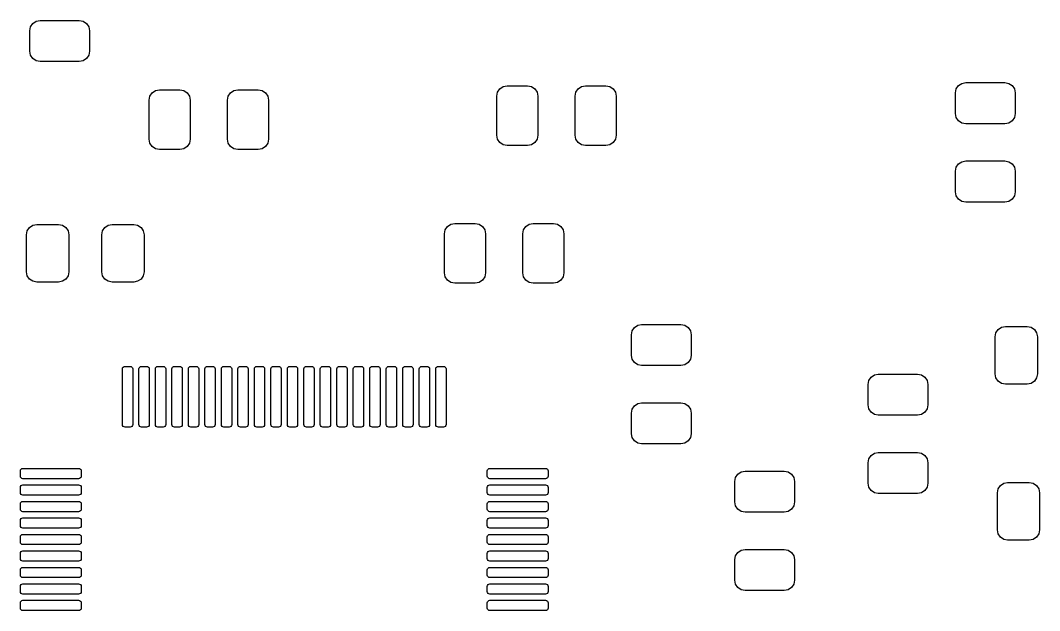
# Model space of a CAD drawing. Extents: x 45.9 to 136.6, y -83.5 to -26.6.
# Drawn here: x 88.6 to 113.32, y -69.06 to -54.74 of the extents above; entities that cross this region are included whole.
import ezdxf

# ---------------------------------------------------------------- set-up
doc = ezdxf.new("R2010")
doc.units = 0
doc.layers.add('BLACK', color=7, linetype='CONTINUOUS')

msp = doc.modelspace()

# ---------------------------------------------------------------- linework, layer by layer
at = {"layer": 'BLACK', "linetype": 'CONTINUOUS'}
for p, q in [((88.84418, -54.894329), (88.898373, -54.813223)), ((88.898373, -54.813223), (88.979479, -54.75903)), ((88.979479, -54.75903), (89.07515, -54.74)), ((89.07515, -54.74), (90.02515, -54.74)), ((90.02515, -54.74), (90.120821, -54.75903)), ((90.120821, -54.75903), (90.201927, -54.813223)), ((90.201927, -54.813223), (90.25612, -54.894329)), ((88.82515, -54.99), (88.84418, -54.894329)), ((88.82515, -55.49), (88.82515, -54.99)), ((90.25612, -54.894329), (90.27515, -54.99)), ((90.27515, -54.99), (90.27515, -55.49)), ((88.84418, -55.585671), (88.82515, -55.49)), ((88.898373, -55.666777), (88.84418, -55.585671)), ((90.25612, -55.585671), (90.201927, -55.666777)), ((90.27515, -55.49), (90.25612, -55.585671)), ((88.979479, -55.72097), (88.898373, -55.666777)), ((89.07515, -55.74), (88.979479, -55.72097)), ((90.02515, -55.74), (89.07515, -55.74)), ((90.120821, -55.72097), (90.02515, -55.74)), ((90.201927, -55.666777), (90.120821, -55.72097)), ((100.223223, -56.398223), (100.304329, -56.34403)), ((100.304329, -56.34403), (100.4, -56.325)), ((100.4, -56.325), (100.9, -56.325)), ((100.9, -56.325), (100.995671, -56.34403)), ((100.995671, -56.34403), (101.076777, -56.398223)), ((102.123223, -56.398223), (102.204329, -56.34403)), ((102.204329, -56.34403), (102.3, -56.325)), ((102.3, -56.325), (102.8, -56.325)), ((102.8, -56.325), (102.895671, -56.34403)), ((102.895671, -56.34403), (102.976777, -56.398223)), ((111.29403, -56.404329), (111.348223, -56.323223)), ((111.348223, -56.323223), (111.429329, -56.26903)), ((111.429329, -56.26903), (111.525, -56.25)), ((111.525, -56.25), (112.475, -56.25)), ((112.475, -56.25), (112.570671, -56.26903)), ((112.570671, -56.26903), (112.651777, -56.323223)), ((112.651777, -56.323223), (112.70597, -56.404329)), ((91.7172, -56.675), (91.73623, -56.579329)), ((91.73623, -56.579329), (91.790423, -56.498223)), ((91.790423, -56.498223), (91.871529, -56.44403)), ((91.871529, -56.44403), (91.9672, -56.425)), ((91.9672, -56.425), (92.4672, -56.425)), ((92.4672, -56.425), (92.562871, -56.44403)), ((92.562871, -56.44403), (92.643977, -56.498223)), ((92.643977, -56.498223), (92.69817, -56.579329)), ((92.69817, -56.579329), (92.7172, -56.675)), ((93.6172, -56.675), (93.63623, -56.579329)), ((93.63623, -56.579329), (93.690423, -56.498223)), ((93.690423, -56.498223), (93.771529, -56.44403)), ((93.771529, -56.44403), (93.8672, -56.425)), ((93.8672, -56.425), (94.3672, -56.425)), ((94.3672, -56.425), (94.462871, -56.44403)), ((94.462871, -56.44403), (94.543977, -56.498223)), ((94.543977, -56.498223), (94.59817, -56.579329)), ((94.59817, -56.579329), (94.6172, -56.675)), ((100.15, -56.575), (100.16903, -56.479329)), ((100.15, -57.525), (100.15, -56.575)), ((100.16903, -56.479329), (100.223223, -56.398223)), ((101.076777, -56.398223), (101.13097, -56.479329)), ((101.13097, -56.479329), (101.15, -56.575)), ((101.15, -56.575), (101.15, -57.525)), ((102.05, -56.575), (102.06903, -56.479329)), ((102.05, -57.525), (102.05, -56.575)), ((102.06903, -56.479329), (102.123223, -56.398223)), ((102.976777, -56.398223), (103.03097, -56.479329)), ((103.03097, -56.479329), (103.05, -56.575)), ((103.05, -56.575), (103.05, -57.525)), ((111.275, -56.5), (111.29403, -56.404329)), ((111.275, -57), (111.275, -56.5)), ((112.70597, -56.404329), (112.725, -56.5)), ((112.725, -56.5), (112.725, -57)), ((91.7172, -57.625), (91.7172, -56.675)), ((92.7172, -56.675), (92.7172, -57.625)), ((93.6172, -57.625), (93.6172, -56.675)), ((94.6172, -56.675), (94.6172, -57.625)), ((111.29403, -57.095671), (111.275, -57)), ((111.348223, -57.176777), (111.29403, -57.095671)), ((112.70597, -57.095671), (112.651777, -57.176777)), ((112.725, -57), (112.70597, -57.095671)), ((111.429329, -57.23097), (111.348223, -57.176777)), ((111.525, -57.25), (111.429329, -57.23097)), ((112.475, -57.25), (111.525, -57.25)), ((112.570671, -57.23097), (112.475, -57.25)), ((112.651777, -57.176777), (112.570671, -57.23097)), ((100.16903, -57.620671), (100.15, -57.525)), ((101.15, -57.525), (101.13097, -57.620671)), ((102.06903, -57.620671), (102.05, -57.525)), ((103.05, -57.525), (103.03097, -57.620671)), ((91.73623, -57.720671), (91.7172, -57.625)), ((91.790423, -57.801777), (91.73623, -57.720671)), ((91.871529, -57.85597), (91.790423, -57.801777)), ((92.643977, -57.801777), (92.562871, -57.85597)), ((92.69817, -57.720671), (92.643977, -57.801777)), ((92.7172, -57.625), (92.69817, -57.720671)), ((93.63623, -57.720671), (93.6172, -57.625)), ((93.690423, -57.801777), (93.63623, -57.720671)), ((93.771529, -57.85597), (93.690423, -57.801777)), ((94.543977, -57.801777), (94.462871, -57.85597)), ((94.59817, -57.720671), (94.543977, -57.801777)), ((94.6172, -57.625), (94.59817, -57.720671)), ((100.223223, -57.701777), (100.16903, -57.620671)), ((100.304329, -57.75597), (100.223223, -57.701777)), ((100.4, -57.775), (100.304329, -57.75597)), ((100.9, -57.775), (100.4, -57.775)), ((100.995671, -57.75597), (100.9, -57.775)), ((101.076777, -57.701777), (100.995671, -57.75597)), ((101.13097, -57.620671), (101.076777, -57.701777)), ((102.123223, -57.701777), (102.06903, -57.620671)), ((102.204329, -57.75597), (102.123223, -57.701777)), ((102.3, -57.775), (102.204329, -57.75597)), ((102.8, -57.775), (102.3, -57.775)), ((102.895671, -57.75597), (102.8, -57.775)), ((102.976777, -57.701777), (102.895671, -57.75597)), ((103.03097, -57.620671), (102.976777, -57.701777)), ((91.9672, -57.875), (91.871529, -57.85597)), ((92.4672, -57.875), (91.9672, -57.875)), ((92.562871, -57.85597), (92.4672, -57.875)), ((93.8672, -57.875), (93.771529, -57.85597)), ((94.3672, -57.875), (93.8672, -57.875)), ((94.462871, -57.85597), (94.3672, -57.875)), ((111.275, -58.4), (111.29403, -58.304329)), ((111.29403, -58.304329), (111.348223, -58.223223)), ((111.348223, -58.223223), (111.429329, -58.16903)), ((111.429329, -58.16903), (111.525, -58.15)), ((111.525, -58.15), (112.475, -58.15)), ((112.475, -58.15), (112.570671, -58.16903)), ((112.570671, -58.16903), (112.651777, -58.223223)), ((112.651777, -58.223223), (112.70597, -58.304329)), ((112.70597, -58.304329), (112.725, -58.4)), ((111.275, -58.9), (111.275, -58.4)), ((112.725, -58.4), (112.725, -58.9)), ((111.29403, -58.995671), (111.275, -58.9)), ((111.348223, -59.076777), (111.29403, -58.995671)), ((111.429329, -59.13097), (111.348223, -59.076777)), ((112.651777, -59.076777), (112.570671, -59.13097)), ((112.70597, -58.995671), (112.651777, -59.076777)), ((112.725, -58.9), (112.70597, -58.995671)), ((111.525, -59.15), (111.429329, -59.13097)), ((112.475, -59.15), (111.525, -59.15)), ((112.570671, -59.13097), (112.475, -59.15)), ((88.76403, -59.84348), (88.818223, -59.762374)), ((88.818223, -59.762374), (88.899329, -59.708181)), ((88.899329, -59.708181), (88.995, -59.689151)), ((88.995, -59.689151), (89.52, -59.689151)), ((89.52, -59.689151), (89.615671, -59.708181)), ((89.615671, -59.708181), (89.696777, -59.762374)), ((89.696777, -59.762374), (89.75097, -59.84348)), ((90.58903, -59.84348), (90.643223, -59.762374)), ((90.643223, -59.762374), (90.724329, -59.708181)), ((90.724329, -59.708181), (90.82, -59.689151)), ((90.82, -59.689151), (91.345, -59.689151)), ((91.345, -59.689151), (91.440671, -59.708181)), ((91.440671, -59.708181), (91.521777, -59.762374)), ((91.521777, -59.762374), (91.57597, -59.84348)), ((98.88, -59.914151), (98.89903, -59.81848)), ((98.89903, -59.81848), (98.953223, -59.737374)), ((98.953223, -59.737374), (99.034329, -59.683181)), ((99.034329, -59.683181), (99.13, -59.664151)), ((99.13, -59.664151), (99.63, -59.664151)), ((99.63, -59.664151), (99.725671, -59.683181)), ((99.725671, -59.683181), (99.806777, -59.737374)), ((99.806777, -59.737374), (99.86097, -59.81848)), ((99.86097, -59.81848), (99.88, -59.914151)), ((100.78, -59.914151), (100.79903, -59.81848)), ((100.79903, -59.81848), (100.853223, -59.737374)), ((100.853223, -59.737374), (100.934329, -59.683181)), ((100.934329, -59.683181), (101.03, -59.664151)), ((101.03, -59.664151), (101.53, -59.664151)), ((101.53, -59.664151), (101.625671, -59.683181)), ((101.625671, -59.683181), (101.706777, -59.737374)), ((101.706777, -59.737374), (101.76097, -59.81848)), ((101.76097, -59.81848), (101.78, -59.914151)), ((88.745, -59.939151), (88.76403, -59.84348)), ((88.745, -60.839151), (88.745, -59.939151)), ((89.75097, -59.84348), (89.77, -59.939151)), ((89.77, -59.939151), (89.77, -60.839151)), ((90.57, -59.939151), (90.58903, -59.84348)), ((90.57, -60.839151), (90.57, -59.939151)), ((91.57597, -59.84348), (91.595, -59.939151)), ((91.595, -59.939151), (91.595, -60.839151)), ((98.88, -60.864151), (98.88, -59.914151)), ((99.88, -59.914151), (99.88, -60.864151)), ((100.78, -60.864151), (100.78, -59.914151)), ((101.78, -59.914151), (101.78, -60.864151)), ((88.76403, -60.934822), (88.745, -60.839151)), ((88.818223, -61.015928), (88.76403, -60.934822)), ((88.899329, -61.070121), (88.818223, -61.015928)), ((89.696777, -61.015928), (89.615671, -61.070121)), ((89.75097, -60.934822), (89.696777, -61.015928)), ((89.77, -60.839151), (89.75097, -60.934822)), ((90.58903, -60.934822), (90.57, -60.839151)), ((90.643223, -61.015928), (90.58903, -60.934822)), ((90.724329, -61.070121), (90.643223, -61.015928)), ((91.521777, -61.015928), (91.440671, -61.070121)), ((91.57597, -60.934822), (91.521777, -61.015928)), ((91.595, -60.839151), (91.57597, -60.934822)), ((98.89903, -60.959822), (98.88, -60.864151)), ((98.953223, -61.040928), (98.89903, -60.959822)), ((99.034329, -61.095121), (98.953223, -61.040928)), ((99.806777, -61.040928), (99.725671, -61.095121)), ((99.86097, -60.959822), (99.806777, -61.040928)), ((99.88, -60.864151), (99.86097, -60.959822)), ((100.79903, -60.959822), (100.78, -60.864151)), ((100.853223, -61.040928), (100.79903, -60.959822)), ((100.934329, -61.095121), (100.853223, -61.040928)), ((101.706777, -61.040928), (101.625671, -61.095121)), ((101.76097, -60.959822), (101.706777, -61.040928)), ((101.78, -60.864151), (101.76097, -60.959822)), ((88.995, -61.089151), (88.899329, -61.070121)), ((89.52, -61.089151), (88.995, -61.089151)), ((89.615671, -61.070121), (89.52, -61.089151)), ((90.82, -61.089151), (90.724329, -61.070121)), ((91.345, -61.089151), (90.82, -61.089151)), ((91.440671, -61.070121), (91.345, -61.089151)), ((99.13, -61.114151), (99.034329, -61.095121)), ((99.63, -61.114151), (99.13, -61.114151)), ((99.725671, -61.095121), (99.63, -61.114151)), ((101.03, -61.114151), (100.934329, -61.095121)), ((101.53, -61.114151), (101.03, -61.114151)), ((101.625671, -61.095121), (101.53, -61.114151)), ((103.415, -62.366), (103.43403, -62.270329)), ((103.43403, -62.270329), (103.488223, -62.189223)), ((103.488223, -62.189223), (103.569329, -62.13503)), ((103.569329, -62.13503), (103.665, -62.116)), ((103.665, -62.116), (104.615, -62.116)), ((104.615, -62.116), (104.710671, -62.13503)), ((104.710671, -62.13503), (104.791777, -62.189223)), ((104.791777, -62.189223), (104.84597, -62.270329)), ((104.84597, -62.270329), (104.865, -62.366)), ((112.25903, -62.319329), (112.313223, -62.238223)), ((112.313223, -62.238223), (112.394329, -62.18403)), ((112.394329, -62.18403), (112.49, -62.165)), ((112.49, -62.165), (113.015, -62.165)), ((113.015, -62.165), (113.110671, -62.18403)), ((113.110671, -62.18403), (113.191777, -62.238223)), ((113.191777, -62.238223), (113.24597, -62.319329)), ((103.415, -62.866), (103.415, -62.366)), ((104.865, -62.366), (104.865, -62.866)), ((112.24, -62.415), (112.25903, -62.319329)), ((112.24, -63.315), (112.24, -62.415)), ((113.24597, -62.319329), (113.265, -62.415)), ((113.265, -62.415), (113.265, -63.315)), ((103.43403, -62.961671), (103.415, -62.866)), ((103.488223, -63.042777), (103.43403, -62.961671)), ((104.84597, -62.961671), (104.791777, -63.042777)), ((104.865, -62.866), (104.84597, -62.961671)), ((91.071, -63.195651), (91.075758, -63.171733)), ((91.071, -64.545651), (91.071, -63.195651)), ((91.075758, -63.171733), (91.089306, -63.151457)), ((91.089306, -63.151457), (91.109582, -63.137909)), ((91.109582, -63.137909), (91.1335, -63.133151)), ((91.1335, -63.133151), (91.2585, -63.133151)), ((91.2585, -63.133151), (91.282418, -63.137909)), ((91.282418, -63.137909), (91.302694, -63.151457)), ((91.302694, -63.151457), (91.316242, -63.171733)), ((91.316242, -63.171733), (91.321, -63.195651)), ((91.321, -63.195651), (91.321, -64.545651)), ((91.471, -63.195651), (91.475758, -63.171733)), ((91.471, -64.545651), (91.471, -63.195651)), ((91.475758, -63.171733), (91.489306, -63.151457)), ((91.489306, -63.151457), (91.509582, -63.137909)), ((91.509582, -63.137909), (91.5335, -63.133151)), ((91.5335, -63.133151), (91.6585, -63.133151)), ((91.6585, -63.133151), (91.682418, -63.137909)), ((91.682418, -63.137909), (91.702694, -63.151457)), ((91.702694, -63.151457), (91.716242, -63.171733)), ((91.716242, -63.171733), (91.721, -63.195651)), ((91.721, -63.195651), (91.721, -64.545651)), ((91.871, -63.195651), (91.875758, -63.171733)), ((91.871, -64.545651), (91.871, -63.195651)), ((91.875758, -63.171733), (91.889306, -63.151457)), ((91.889306, -63.151457), (91.909582, -63.137909)), ((91.909582, -63.137909), (91.9335, -63.133151)), ((91.9335, -63.133151), (92.0585, -63.133151)), ((92.0585, -63.133151), (92.082418, -63.137909)), ((92.082418, -63.137909), (92.102694, -63.151457)), ((92.102694, -63.151457), (92.116242, -63.171733)), ((92.116242, -63.171733), (92.121, -63.195651)), ((92.121, -63.195651), (92.121, -64.545651)), ((92.271, -63.195651), (92.275758, -63.171733)), ((92.271, -64.545651), (92.271, -63.195651)), ((92.275758, -63.171733), (92.289306, -63.151457)), ((92.289306, -63.151457), (92.309582, -63.137909)), ((92.309582, -63.137909), (92.3335, -63.133151)), ((92.3335, -63.133151), (92.4585, -63.133151)), ((92.4585, -63.133151), (92.482418, -63.137909)), ((92.482418, -63.137909), (92.502694, -63.151457)), ((92.502694, -63.151457), (92.516242, -63.171733)), ((92.516242, -63.171733), (92.521, -63.195651)), ((92.521, -63.195651), (92.521, -64.545651)), ((92.671, -63.195651), (92.675758, -63.171733)), ((92.671, -64.545651), (92.671, -63.195651)), ((92.675758, -63.171733), (92.689306, -63.151457)), ((92.689306, -63.151457), (92.709582, -63.137909)), ((92.709582, -63.137909), (92.7335, -63.133151)), ((92.7335, -63.133151), (92.8585, -63.133151)), ((92.8585, -63.133151), (92.882418, -63.137909)), ((92.882418, -63.137909), (92.902694, -63.151457)), ((92.902694, -63.151457), (92.916242, -63.171733)), ((92.916242, -63.171733), (92.921, -63.195651)), ((92.921, -63.195651), (92.921, -64.545651)), ((93.071, -63.195651), (93.075758, -63.171733)), ((93.071, -64.545651), (93.071, -63.195651)), ((93.075758, -63.171733), (93.089306, -63.151457)), ((93.089306, -63.151457), (93.109582, -63.137909)), ((93.109582, -63.137909), (93.1335, -63.133151)), ((93.1335, -63.133151), (93.2585, -63.133151)), ((93.2585, -63.133151), (93.282418, -63.137909)), ((93.282418, -63.137909), (93.302694, -63.151457)), ((93.302694, -63.151457), (93.316242, -63.171733)), ((93.316242, -63.171733), (93.321, -63.195651)), ((93.321, -63.195651), (93.321, -64.545651)), ((93.471, -63.195651), (93.475758, -63.171733)), ((93.471, -64.545651), (93.471, -63.195651)), ((93.475758, -63.171733), (93.489306, -63.151457)), ((93.489306, -63.151457), (93.509582, -63.137909)), ((93.509582, -63.137909), (93.5335, -63.133151)), ((93.5335, -63.133151), (93.6585, -63.133151)), ((93.6585, -63.133151), (93.682418, -63.137909)), ((93.682418, -63.137909), (93.702694, -63.151457)), ((93.702694, -63.151457), (93.716242, -63.171733)), ((93.716242, -63.171733), (93.721, -63.195651)), ((93.721, -63.195651), (93.721, -64.545651)), ((93.871, -63.195651), (93.875758, -63.171733)), ((93.871, -64.545651), (93.871, -63.195651)), ((93.875758, -63.171733), (93.889306, -63.151457)), ((93.889306, -63.151457), (93.909582, -63.137909)), ((93.909582, -63.137909), (93.9335, -63.133151)), ((93.9335, -63.133151), (94.0585, -63.133151)), ((94.0585, -63.133151), (94.082418, -63.137909)), ((94.082418, -63.137909), (94.102694, -63.151457)), ((94.102694, -63.151457), (94.116242, -63.171733)), ((94.116242, -63.171733), (94.121, -63.195651)), ((94.121, -63.195651), (94.121, -64.545651)), ((94.271, -63.195651), (94.275758, -63.171733)), ((94.271, -64.545651), (94.271, -63.195651)), ((94.275758, -63.171733), (94.289306, -63.151457)), ((94.289306, -63.151457), (94.309582, -63.137909)), ((94.309582, -63.137909), (94.3335, -63.133151)), ((94.3335, -63.133151), (94.4585, -63.133151)), ((94.4585, -63.133151), (94.482418, -63.137909)), ((94.482418, -63.137909), (94.502694, -63.151457)), ((94.502694, -63.151457), (94.516242, -63.171733)), ((94.516242, -63.171733), (94.521, -63.195651)), ((94.521, -63.195651), (94.521, -64.545651)), ((94.671, -63.195651), (94.675758, -63.171733)), ((94.671, -64.545651), (94.671, -63.195651)), ((94.675758, -63.171733), (94.689306, -63.151457)), ((94.689306, -63.151457), (94.709582, -63.137909)), ((94.709582, -63.137909), (94.7335, -63.133151)), ((94.7335, -63.133151), (94.8585, -63.133151)), ((94.8585, -63.133151), (94.882418, -63.137909)), ((94.882418, -63.137909), (94.902694, -63.151457)), ((94.902694, -63.151457), (94.916242, -63.171733)), ((94.916242, -63.171733), (94.921, -63.195651)), ((94.921, -63.195651), (94.921, -64.545651)), ((95.071, -63.195651), (95.075758, -63.171733)), ((95.071, -64.545651), (95.071, -63.195651)), ((95.075758, -63.171733), (95.089306, -63.151457)), ((95.089306, -63.151457), (95.109582, -63.137909)), ((95.109582, -63.137909), (95.1335, -63.133151)), ((95.1335, -63.133151), (95.2585, -63.133151)), ((95.2585, -63.133151), (95.282418, -63.137909)), ((95.282418, -63.137909), (95.302694, -63.151457)), ((95.302694, -63.151457), (95.316242, -63.171733)), ((95.316242, -63.171733), (95.321, -63.195651)), ((95.321, -63.195651), (95.321, -64.545651)), ((95.471, -63.195651), (95.475758, -63.171733)), ((95.471, -64.545651), (95.471, -63.195651)), ((95.475758, -63.171733), (95.489306, -63.151457)), ((95.489306, -63.151457), (95.509582, -63.137909)), ((95.509582, -63.137909), (95.5335, -63.133151)), ((95.5335, -63.133151), (95.6585, -63.133151)), ((95.6585, -63.133151), (95.682418, -63.137909)), ((95.682418, -63.137909), (95.702694, -63.151457)), ((95.702694, -63.151457), (95.716242, -63.171733)), ((95.716242, -63.171733), (95.721, -63.195651)), ((95.721, -63.195651), (95.721, -64.545651)), ((95.871, -63.195651), (95.875758, -63.171733)), ((95.871, -64.545651), (95.871, -63.195651)), ((95.875758, -63.171733), (95.889306, -63.151457)), ((95.889306, -63.151457), (95.909582, -63.137909)), ((95.909582, -63.137909), (95.9335, -63.133151)), ((95.9335, -63.133151), (96.0585, -63.133151)), ((96.0585, -63.133151), (96.082418, -63.137909)), ((96.082418, -63.137909), (96.102694, -63.151457)), ((96.102694, -63.151457), (96.116242, -63.171733)), ((96.116242, -63.171733), (96.121, -63.195651)), ((96.121, -63.195651), (96.121, -64.545651)), ((96.271, -63.195651), (96.275758, -63.171733)), ((96.271, -64.545651), (96.271, -63.195651)), ((96.275758, -63.171733), (96.289306, -63.151457)), ((96.289306, -63.151457), (96.309582, -63.137909)), ((96.309582, -63.137909), (96.3335, -63.133151)), ((96.3335, -63.133151), (96.4585, -63.133151)), ((96.4585, -63.133151), (96.482418, -63.137909)), ((96.482418, -63.137909), (96.502694, -63.151457)), ((96.502694, -63.151457), (96.516242, -63.171733)), ((96.516242, -63.171733), (96.521, -63.195651)), ((96.521, -63.195651), (96.521, -64.545651)), ((96.671, -63.195651), (96.675758, -63.171733)), ((96.671, -64.545651), (96.671, -63.195651)), ((96.675758, -63.171733), (96.689306, -63.151457)), ((96.689306, -63.151457), (96.709582, -63.137909)), ((96.709582, -63.137909), (96.7335, -63.133151)), ((96.7335, -63.133151), (96.8585, -63.133151)), ((96.8585, -63.133151), (96.882418, -63.137909)), ((96.882418, -63.137909), (96.902694, -63.151457)), ((96.902694, -63.151457), (96.916242, -63.171733)), ((96.916242, -63.171733), (96.921, -63.195651)), ((96.921, -63.195651), (96.921, -64.545651)), ((97.071, -63.195651), (97.075758, -63.171733)), ((97.071, -64.545651), (97.071, -63.195651)), ((97.075758, -63.171733), (97.089306, -63.151457)), ((97.089306, -63.151457), (97.109582, -63.137909)), ((97.109582, -63.137909), (97.1335, -63.133151)), ((97.1335, -63.133151), (97.2585, -63.133151)), ((97.2585, -63.133151), (97.282418, -63.137909)), ((97.282418, -63.137909), (97.302694, -63.151457)), ((97.302694, -63.151457), (97.316242, -63.171733)), ((97.316242, -63.171733), (97.321, -63.195651)), ((97.321, -63.195651), (97.321, -64.545651)), ((97.471, -63.195651), (97.475758, -63.171733)), ((97.471, -64.545651), (97.471, -63.195651)), ((97.475758, -63.171733), (97.489306, -63.151457)), ((97.489306, -63.151457), (97.509582, -63.137909)), ((97.509582, -63.137909), (97.5335, -63.133151)), ((97.5335, -63.133151), (97.6585, -63.133151)), ((97.6585, -63.133151), (97.682418, -63.137909)), ((97.682418, -63.137909), (97.702694, -63.151457)), ((97.702694, -63.151457), (97.716242, -63.171733)), ((97.716242, -63.171733), (97.721, -63.195651)), ((97.721, -63.195651), (97.721, -64.545651)), ((97.871, -63.195651), (97.875758, -63.171733)), ((97.871, -64.545651), (97.871, -63.195651)), ((97.875758, -63.171733), (97.889306, -63.151457)), ((97.889306, -63.151457), (97.909582, -63.137909)), ((97.909582, -63.137909), (97.9335, -63.133151)), ((97.9335, -63.133151), (98.0585, -63.133151)), ((98.0585, -63.133151), (98.082418, -63.137909)), ((98.082418, -63.137909), (98.102694, -63.151457)), ((98.102694, -63.151457), (98.116242, -63.171733)), ((98.116242, -63.171733), (98.121, -63.195651)), ((98.121, -63.195651), (98.121, -64.545651)), ((98.271, -63.195651), (98.275758, -63.171733)), ((98.271, -64.545651), (98.271, -63.195651)), ((98.275758, -63.171733), (98.289306, -63.151457)), ((98.289306, -63.151457), (98.309582, -63.137909)), ((98.309582, -63.137909), (98.3335, -63.133151)), ((98.3335, -63.133151), (98.4585, -63.133151)), ((98.4585, -63.133151), (98.482418, -63.137909)), ((98.482418, -63.137909), (98.502694, -63.151457)), ((98.502694, -63.151457), (98.516242, -63.171733)), ((98.516242, -63.171733), (98.521, -63.195651)), ((98.521, -63.195651), (98.521, -64.545651)), ((98.671, -63.195651), (98.675758, -63.171733)), ((98.671, -64.545651), (98.671, -63.195651)), ((98.675758, -63.171733), (98.689306, -63.151457)), ((98.689306, -63.151457), (98.709582, -63.137909)), ((98.709582, -63.137909), (98.7335, -63.133151)), ((98.7335, -63.133151), (98.8585, -63.133151)), ((98.8585, -63.133151), (98.882418, -63.137909)), ((98.882418, -63.137909), (98.902694, -63.151457)), ((98.902694, -63.151457), (98.916242, -63.171733)), ((98.916242, -63.171733), (98.921, -63.195651)), ((98.921, -63.195651), (98.921, -64.545651)), ((103.569329, -63.09697), (103.488223, -63.042777)), ((103.665, -63.116), (103.569329, -63.09697)), ((104.615, -63.116), (103.665, -63.116)), ((104.710671, -63.09697), (104.615, -63.116)), ((104.791777, -63.042777), (104.710671, -63.09697)), ((109.1554, -63.57), (109.17443, -63.474329)), ((109.17443, -63.474329), (109.228623, -63.393223)), ((109.228623, -63.393223), (109.309729, -63.33903)), ((109.309729, -63.33903), (109.4054, -63.32)), ((109.4054, -63.32), (110.3554, -63.32)), ((110.3554, -63.32), (110.451071, -63.33903)), ((110.451071, -63.33903), (110.532177, -63.393223)), ((110.532177, -63.393223), (110.58637, -63.474329)), ((110.58637, -63.474329), (110.6054, -63.57)), ((112.25903, -63.410671), (112.24, -63.315)), ((112.313223, -63.491777), (112.25903, -63.410671)), ((112.394329, -63.54597), (112.313223, -63.491777)), ((113.191777, -63.491777), (113.110671, -63.54597)), ((113.24597, -63.410671), (113.191777, -63.491777)), ((113.265, -63.315), (113.24597, -63.410671)), ((109.1554, -64.07), (109.1554, -63.57)), ((110.6054, -63.57), (110.6054, -64.07)), ((112.49, -63.565), (112.394329, -63.54597)), ((113.015, -63.565), (112.49, -63.565)), ((113.110671, -63.54597), (113.015, -63.565)), ((103.569329, -64.03503), (103.665, -64.016)), ((103.665, -64.016), (104.615, -64.016)), ((104.615, -64.016), (104.710671, -64.03503)), ((103.415, -64.266), (103.43403, -64.170329)), ((103.415, -64.766), (103.415, -64.266)), ((103.43403, -64.170329), (103.488223, -64.089223)), ((103.488223, -64.089223), (103.569329, -64.03503)), ((104.710671, -64.03503), (104.791777, -64.089223)), ((104.791777, -64.089223), (104.84597, -64.170329)), ((104.84597, -64.170329), (104.865, -64.266)), ((104.865, -64.266), (104.865, -64.766)), ((109.17443, -64.165671), (109.1554, -64.07)), ((109.228623, -64.246777), (109.17443, -64.165671)), ((109.309729, -64.30097), (109.228623, -64.246777)), ((110.532177, -64.246777), (110.451071, -64.30097)), ((110.58637, -64.165671), (110.532177, -64.246777)), ((110.6054, -64.07), (110.58637, -64.165671)), ((109.4054, -64.32), (109.309729, -64.30097)), ((110.3554, -64.32), (109.4054, -64.32)), ((110.451071, -64.30097), (110.3554, -64.32)), ((91.075758, -64.569569), (91.071, -64.545651)), ((91.089306, -64.589845), (91.075758, -64.569569)), ((91.109582, -64.603393), (91.089306, -64.589845)), ((91.1335, -64.608151), (91.109582, -64.603393)), ((91.2585, -64.608151), (91.1335, -64.608151)), ((91.282418, -64.603393), (91.2585, -64.608151)), ((91.302694, -64.589845), (91.282418, -64.603393)), ((91.316242, -64.569569), (91.302694, -64.589845)), ((91.321, -64.545651), (91.316242, -64.569569)), ((91.475758, -64.569569), (91.471, -64.545651)), ((91.489306, -64.589845), (91.475758, -64.569569)), ((91.509582, -64.603393), (91.489306, -64.589845)), ((91.5335, -64.608151), (91.509582, -64.603393)), ((91.6585, -64.608151), (91.5335, -64.608151)), ((91.682418, -64.603393), (91.6585, -64.608151)), ((91.702694, -64.589845), (91.682418, -64.603393)), ((91.716242, -64.569569), (91.702694, -64.589845)), ((91.721, -64.545651), (91.716242, -64.569569)), ((91.875758, -64.569569), (91.871, -64.545651)), ((91.889306, -64.589845), (91.875758, -64.569569)), ((91.909582, -64.603393), (91.889306, -64.589845)), ((91.9335, -64.608151), (91.909582, -64.603393)), ((92.0585, -64.608151), (91.9335, -64.608151)), ((92.082418, -64.603393), (92.0585, -64.608151)), ((92.102694, -64.589845), (92.082418, -64.603393)), ((92.116242, -64.569569), (92.102694, -64.589845)), ((92.121, -64.545651), (92.116242, -64.569569)), ((92.275758, -64.569569), (92.271, -64.545651)), ((92.289306, -64.589845), (92.275758, -64.569569)), ((92.309582, -64.603393), (92.289306, -64.589845)), ((92.3335, -64.608151), (92.309582, -64.603393)), ((92.4585, -64.608151), (92.3335, -64.608151)), ((92.482418, -64.603393), (92.4585, -64.608151)), ((92.502694, -64.589845), (92.482418, -64.603393)), ((92.516242, -64.569569), (92.502694, -64.589845)), ((92.521, -64.545651), (92.516242, -64.569569)), ((92.675758, -64.569569), (92.671, -64.545651)), ((92.689306, -64.589845), (92.675758, -64.569569)), ((92.709582, -64.603393), (92.689306, -64.589845)), ((92.7335, -64.608151), (92.709582, -64.603393)), ((92.8585, -64.608151), (92.7335, -64.608151)), ((92.882418, -64.603393), (92.8585, -64.608151)), ((92.902694, -64.589845), (92.882418, -64.603393)), ((92.916242, -64.569569), (92.902694, -64.589845)), ((92.921, -64.545651), (92.916242, -64.569569)), ((93.075758, -64.569569), (93.071, -64.545651)), ((93.089306, -64.589845), (93.075758, -64.569569)), ((93.109582, -64.603393), (93.089306, -64.589845)), ((93.1335, -64.608151), (93.109582, -64.603393)), ((93.2585, -64.608151), (93.1335, -64.608151)), ((93.282418, -64.603393), (93.2585, -64.608151)), ((93.302694, -64.589845), (93.282418, -64.603393)), ((93.316242, -64.569569), (93.302694, -64.589845)), ((93.321, -64.545651), (93.316242, -64.569569)), ((93.475758, -64.569569), (93.471, -64.545651)), ((93.489306, -64.589845), (93.475758, -64.569569)), ((93.509582, -64.603393), (93.489306, -64.589845)), ((93.5335, -64.608151), (93.509582, -64.603393)), ((93.6585, -64.608151), (93.5335, -64.608151)), ((93.682418, -64.603393), (93.6585, -64.608151)), ((93.702694, -64.589845), (93.682418, -64.603393)), ((93.716242, -64.569569), (93.702694, -64.589845)), ((93.721, -64.545651), (93.716242, -64.569569)), ((93.875758, -64.569569), (93.871, -64.545651)), ((93.889306, -64.589845), (93.875758, -64.569569)), ((93.909582, -64.603393), (93.889306, -64.589845)), ((93.9335, -64.608151), (93.909582, -64.603393)), ((94.0585, -64.608151), (93.9335, -64.608151)), ((94.082418, -64.603393), (94.0585, -64.608151)), ((94.102694, -64.589845), (94.082418, -64.603393)), ((94.116242, -64.569569), (94.102694, -64.589845)), ((94.121, -64.545651), (94.116242, -64.569569)), ((94.275758, -64.569569), (94.271, -64.545651)), ((94.289306, -64.589845), (94.275758, -64.569569)), ((94.309582, -64.603393), (94.289306, -64.589845)), ((94.3335, -64.608151), (94.309582, -64.603393)), ((94.4585, -64.608151), (94.3335, -64.608151)), ((94.482418, -64.603393), (94.4585, -64.608151)), ((94.502694, -64.589845), (94.482418, -64.603393)), ((94.516242, -64.569569), (94.502694, -64.589845)), ((94.521, -64.545651), (94.516242, -64.569569)), ((94.675758, -64.569569), (94.671, -64.545651)), ((94.689306, -64.589845), (94.675758, -64.569569)), ((94.709582, -64.603393), (94.689306, -64.589845)), ((94.7335, -64.608151), (94.709582, -64.603393)), ((94.8585, -64.608151), (94.7335, -64.608151)), ((94.882418, -64.603393), (94.8585, -64.608151)), ((94.902694, -64.589845), (94.882418, -64.603393)), ((94.916242, -64.569569), (94.902694, -64.589845)), ((94.921, -64.545651), (94.916242, -64.569569)), ((95.075758, -64.569569), (95.071, -64.545651)), ((95.089306, -64.589845), (95.075758, -64.569569)), ((95.109582, -64.603393), (95.089306, -64.589845)), ((95.1335, -64.608151), (95.109582, -64.603393)), ((95.2585, -64.608151), (95.1335, -64.608151)), ((95.282418, -64.603393), (95.2585, -64.608151)), ((95.302694, -64.589845), (95.282418, -64.603393)), ((95.316242, -64.569569), (95.302694, -64.589845)), ((95.321, -64.545651), (95.316242, -64.569569)), ((95.475758, -64.569569), (95.471, -64.545651)), ((95.489306, -64.589845), (95.475758, -64.569569)), ((95.509582, -64.603393), (95.489306, -64.589845)), ((95.5335, -64.608151), (95.509582, -64.603393)), ((95.6585, -64.608151), (95.5335, -64.608151)), ((95.682418, -64.603393), (95.6585, -64.608151)), ((95.702694, -64.589845), (95.682418, -64.603393)), ((95.716242, -64.569569), (95.702694, -64.589845)), ((95.721, -64.545651), (95.716242, -64.569569)), ((95.875758, -64.569569), (95.871, -64.545651)), ((95.889306, -64.589845), (95.875758, -64.569569)), ((95.909582, -64.603393), (95.889306, -64.589845)), ((95.9335, -64.608151), (95.909582, -64.603393)), ((96.0585, -64.608151), (95.9335, -64.608151)), ((96.082418, -64.603393), (96.0585, -64.608151)), ((96.102694, -64.589845), (96.082418, -64.603393)), ((96.116242, -64.569569), (96.102694, -64.589845)), ((96.121, -64.545651), (96.116242, -64.569569)), ((96.275758, -64.569569), (96.271, -64.545651)), ((96.289306, -64.589845), (96.275758, -64.569569)), ((96.309582, -64.603393), (96.289306, -64.589845)), ((96.3335, -64.608151), (96.309582, -64.603393)), ((96.4585, -64.608151), (96.3335, -64.608151)), ((96.482418, -64.603393), (96.4585, -64.608151)), ((96.502694, -64.589845), (96.482418, -64.603393)), ((96.516242, -64.569569), (96.502694, -64.589845)), ((96.521, -64.545651), (96.516242, -64.569569)), ((96.675758, -64.569569), (96.671, -64.545651)), ((96.689306, -64.589845), (96.675758, -64.569569)), ((96.709582, -64.603393), (96.689306, -64.589845)), ((96.7335, -64.608151), (96.709582, -64.603393)), ((96.8585, -64.608151), (96.7335, -64.608151)), ((96.882418, -64.603393), (96.8585, -64.608151)), ((96.902694, -64.589845), (96.882418, -64.603393)), ((96.916242, -64.569569), (96.902694, -64.589845)), ((96.921, -64.545651), (96.916242, -64.569569)), ((97.075758, -64.569569), (97.071, -64.545651)), ((97.089306, -64.589845), (97.075758, -64.569569)), ((97.109582, -64.603393), (97.089306, -64.589845)), ((97.1335, -64.608151), (97.109582, -64.603393)), ((97.2585, -64.608151), (97.1335, -64.608151)), ((97.282418, -64.603393), (97.2585, -64.608151)), ((97.302694, -64.589845), (97.282418, -64.603393)), ((97.316242, -64.569569), (97.302694, -64.589845)), ((97.321, -64.545651), (97.316242, -64.569569)), ((97.475758, -64.569569), (97.471, -64.545651)), ((97.489306, -64.589845), (97.475758, -64.569569)), ((97.509582, -64.603393), (97.489306, -64.589845)), ((97.5335, -64.608151), (97.509582, -64.603393)), ((97.6585, -64.608151), (97.5335, -64.608151)), ((97.682418, -64.603393), (97.6585, -64.608151)), ((97.702694, -64.589845), (97.682418, -64.603393)), ((97.716242, -64.569569), (97.702694, -64.589845)), ((97.721, -64.545651), (97.716242, -64.569569)), ((97.875758, -64.569569), (97.871, -64.545651)), ((97.889306, -64.589845), (97.875758, -64.569569)), ((97.909582, -64.603393), (97.889306, -64.589845)), ((97.9335, -64.608151), (97.909582, -64.603393)), ((98.0585, -64.608151), (97.9335, -64.608151)), ((98.082418, -64.603393), (98.0585, -64.608151)), ((98.102694, -64.589845), (98.082418, -64.603393)), ((98.116242, -64.569569), (98.102694, -64.589845)), ((98.121, -64.545651), (98.116242, -64.569569)), ((98.275758, -64.569569), (98.271, -64.545651)), ((98.289306, -64.589845), (98.275758, -64.569569)), ((98.309582, -64.603393), (98.289306, -64.589845)), ((98.3335, -64.608151), (98.309582, -64.603393)), ((98.4585, -64.608151), (98.3335, -64.608151)), ((98.482418, -64.603393), (98.4585, -64.608151)), ((98.502694, -64.589845), (98.482418, -64.603393)), ((98.516242, -64.569569), (98.502694, -64.589845)), ((98.521, -64.545651), (98.516242, -64.569569)), ((98.675758, -64.569569), (98.671, -64.545651)), ((98.689306, -64.589845), (98.675758, -64.569569)), ((98.709582, -64.603393), (98.689306, -64.589845)), ((98.7335, -64.608151), (98.709582, -64.603393)), ((98.8585, -64.608151), (98.7335, -64.608151)), ((98.882418, -64.603393), (98.8585, -64.608151)), ((98.902694, -64.589845), (98.882418, -64.603393)), ((98.916242, -64.569569), (98.902694, -64.589845)), ((98.921, -64.545651), (98.916242, -64.569569)), ((103.43403, -64.861671), (103.415, -64.766)), ((104.865, -64.766), (104.84597, -64.861671)), ((103.488223, -64.942777), (103.43403, -64.861671)), ((103.569329, -64.99697), (103.488223, -64.942777)), ((103.665, -65.016), (103.569329, -64.99697)), ((104.615, -65.016), (103.665, -65.016)), ((104.710671, -64.99697), (104.615, -65.016)), ((104.791777, -64.942777), (104.710671, -64.99697)), ((104.84597, -64.861671), (104.791777, -64.942777)), ((109.228623, -65.293223), (109.309729, -65.23903)), ((109.309729, -65.23903), (109.4054, -65.22)), ((109.4054, -65.22), (110.3554, -65.22)), ((110.3554, -65.22), (110.451071, -65.23903)), ((110.451071, -65.23903), (110.532177, -65.293223)), ((109.1554, -65.47), (109.17443, -65.374329)), ((109.1554, -65.97), (109.1554, -65.47)), ((109.17443, -65.374329), (109.228623, -65.293223)), ((110.532177, -65.293223), (110.58637, -65.374329)), ((110.58637, -65.374329), (110.6054, -65.47)), ((110.6054, -65.47), (110.6054, -65.97)), ((88.596, -65.670651), (88.600758, -65.646733)), ((88.596, -65.795651), (88.596, -65.670651)), ((88.600758, -65.646733), (88.614306, -65.626457)), ((88.614306, -65.626457), (88.634582, -65.612909)), ((88.634582, -65.612909), (88.6585, -65.608151)), ((88.6585, -65.608151), (90.0085, -65.608151)), ((90.0085, -65.608151), (90.032418, -65.612909)), ((90.032418, -65.612909), (90.052694, -65.626457)), ((90.052694, -65.626457), (90.066242, -65.646733)), ((90.066242, -65.646733), (90.071, -65.670651)), ((90.071, -65.670651), (90.071, -65.795651)), ((99.921, -65.670651), (99.925758, -65.646733)), ((99.921, -65.795651), (99.921, -65.670651)), ((99.925758, -65.646733), (99.939306, -65.626457)), ((99.939306, -65.626457), (99.959582, -65.612909)), ((99.959582, -65.612909), (99.9835, -65.608151)), ((99.9835, -65.608151), (101.3335, -65.608151)), ((101.3335, -65.608151), (101.357418, -65.612909)), ((101.357418, -65.612909), (101.377694, -65.626457)), ((101.377694, -65.626457), (101.391242, -65.646733)), ((101.391242, -65.646733), (101.396, -65.670651)), ((101.396, -65.670651), (101.396, -65.795651)), ((105.94403, -65.826329), (105.998223, -65.745223)), ((105.998223, -65.745223), (106.079329, -65.69103)), ((106.079329, -65.69103), (106.175, -65.672)), ((106.175, -65.672), (107.125, -65.672)), ((107.125, -65.672), (107.220671, -65.69103)), ((107.220671, -65.69103), (107.301777, -65.745223)), ((107.301777, -65.745223), (107.35597, -65.826329)), ((88.600758, -65.819569), (88.596, -65.795651)), ((88.614306, -65.839845), (88.600758, -65.819569)), ((88.634582, -65.853393), (88.614306, -65.839845)), ((88.6585, -65.858151), (88.634582, -65.853393)), ((90.0085, -65.858151), (88.6585, -65.858151)), ((90.032418, -65.853393), (90.0085, -65.858151)), ((90.052694, -65.839845), (90.032418, -65.853393)), ((90.066242, -65.819569), (90.052694, -65.839845)), ((90.071, -65.795651), (90.066242, -65.819569)), ((99.925758, -65.819569), (99.921, -65.795651)), ((99.939306, -65.839845), (99.925758, -65.819569)), ((99.959582, -65.853393), (99.939306, -65.839845)), ((99.9835, -65.858151), (99.959582, -65.853393)), ((101.3335, -65.858151), (99.9835, -65.858151)), ((101.357418, -65.853393), (101.3335, -65.858151)), ((101.377694, -65.839845), (101.357418, -65.853393)), ((101.391242, -65.819569), (101.377694, -65.839845)), ((101.396, -65.795651), (101.391242, -65.819569)), ((105.925, -65.922), (105.94403, -65.826329)), ((105.925, -66.422), (105.925, -65.922)), ((107.35597, -65.826329), (107.375, -65.922)), ((107.375, -65.922), (107.375, -66.422)), ((109.17443, -66.065671), (109.1554, -65.97)), ((110.6054, -65.97), (110.58637, -66.065671)), ((112.365923, -66.022823), (112.447029, -65.96863)), ((112.447029, -65.96863), (112.5427, -65.9496)), ((112.5427, -65.9496), (113.0677, -65.9496)), ((113.0677, -65.9496), (113.163371, -65.96863)), ((113.163371, -65.96863), (113.244477, -66.022823)), ((88.596, -66.070651), (88.600758, -66.046733)), ((88.596, -66.195651), (88.596, -66.070651)), ((88.600758, -66.219569), (88.596, -66.195651)), ((88.600758, -66.046733), (88.614306, -66.026457)), ((88.614306, -66.239845), (88.600758, -66.219569)), ((88.614306, -66.026457), (88.634582, -66.012909)), ((88.634582, -66.253393), (88.614306, -66.239845)), ((88.634582, -66.012909), (88.6585, -66.008151)), ((88.6585, -66.258151), (88.634582, -66.253393)), ((88.6585, -66.008151), (90.0085, -66.008151)), ((90.0085, -66.008151), (90.032418, -66.012909)), ((90.032418, -66.253393), (90.0085, -66.258151)), ((90.032418, -66.012909), (90.052694, -66.026457)), ((90.052694, -66.239845), (90.032418, -66.253393)), ((90.052694, -66.026457), (90.066242, -66.046733)), ((90.066242, -66.219569), (90.052694, -66.239845)), ((90.066242, -66.046733), (90.071, -66.070651)), ((90.071, -66.195651), (90.066242, -66.219569)), ((90.071, -66.070651), (90.071, -66.195651)), ((99.921, -66.070651), (99.925758, -66.046733)), ((99.921, -66.195651), (99.921, -66.070651)), ((99.925758, -66.219569), (99.921, -66.195651)), ((99.925758, -66.046733), (99.939306, -66.026457)), ((99.939306, -66.239845), (99.925758, -66.219569)), ((99.939306, -66.026457), (99.959582, -66.012909)), ((99.959582, -66.253393), (99.939306, -66.239845)), ((99.959582, -66.012909), (99.9835, -66.008151)), ((99.9835, -66.258151), (99.959582, -66.253393)), ((99.9835, -66.008151), (101.3335, -66.008151)), ((101.3335, -66.008151), (101.357418, -66.012909)), ((101.357418, -66.253393), (101.3335, -66.258151)), ((101.357418, -66.012909), (101.377694, -66.026457)), ((101.377694, -66.239845), (101.357418, -66.253393)), ((101.377694, -66.026457), (101.391242, -66.046733)), ((101.391242, -66.219569), (101.377694, -66.239845)), ((101.391242, -66.046733), (101.396, -66.070651)), ((101.396, -66.195651), (101.391242, -66.219569)), ((101.396, -66.070651), (101.396, -66.195651)), ((109.228623, -66.146777), (109.17443, -66.065671)), ((109.309729, -66.20097), (109.228623, -66.146777)), ((109.4054, -66.22), (109.309729, -66.20097)), ((110.3554, -66.22), (109.4054, -66.22)), ((110.451071, -66.20097), (110.3554, -66.22)), ((110.532177, -66.146777), (110.451071, -66.20097)), ((110.58637, -66.065671), (110.532177, -66.146777)), ((112.2927, -66.1996), (112.31173, -66.103929)), ((112.2927, -67.0996), (112.2927, -66.1996)), ((112.31173, -66.103929), (112.365923, -66.022823)), ((113.244477, -66.022823), (113.29867, -66.103929)), ((113.29867, -66.103929), (113.3177, -66.1996)), ((113.3177, -66.1996), (113.3177, -67.0996)), ((88.596, -66.470651), (88.600758, -66.446733)), ((88.596, -66.595651), (88.596, -66.470651)), ((88.600758, -66.446733), (88.614306, -66.426457)), ((88.614306, -66.426457), (88.634582, -66.412909)), ((88.634582, -66.412909), (88.6585, -66.408151)), ((90.0085, -66.258151), (88.6585, -66.258151)), ((88.6585, -66.408151), (90.0085, -66.408151)), ((90.0085, -66.408151), (90.032418, -66.412909)), ((90.032418, -66.412909), (90.052694, -66.426457)), ((90.052694, -66.426457), (90.066242, -66.446733)), ((90.066242, -66.446733), (90.071, -66.470651)), ((90.071, -66.470651), (90.071, -66.595651)), ((99.921, -66.470651), (99.925758, -66.446733)), ((99.921, -66.595651), (99.921, -66.470651)), ((99.925758, -66.446733), (99.939306, -66.426457)), ((99.939306, -66.426457), (99.959582, -66.412909)), ((99.959582, -66.412909), (99.9835, -66.408151)), ((101.3335, -66.258151), (99.9835, -66.258151)), ((99.9835, -66.408151), (101.3335, -66.408151)), ((101.3335, -66.408151), (101.357418, -66.412909)), ((101.357418, -66.412909), (101.377694, -66.426457)), ((101.377694, -66.426457), (101.391242, -66.446733)), ((101.391242, -66.446733), (101.396, -66.470651)), ((101.396, -66.470651), (101.396, -66.595651)), ((105.94403, -66.517671), (105.925, -66.422)), ((107.375, -66.422), (107.35597, -66.517671)), ((88.600758, -66.619569), (88.596, -66.595651)), ((88.614306, -66.639845), (88.600758, -66.619569)), ((88.634582, -66.653393), (88.614306, -66.639845)), ((88.6585, -66.658151), (88.634582, -66.653393)), ((90.0085, -66.658151), (88.6585, -66.658151)), ((90.032418, -66.653393), (90.0085, -66.658151)), ((90.052694, -66.639845), (90.032418, -66.653393)), ((90.066242, -66.619569), (90.052694, -66.639845)), ((90.071, -66.595651), (90.066242, -66.619569)), ((99.925758, -66.619569), (99.921, -66.595651)), ((99.939306, -66.639845), (99.925758, -66.619569)), ((99.959582, -66.653393), (99.939306, -66.639845)), ((99.9835, -66.658151), (99.959582, -66.653393)), ((101.3335, -66.658151), (99.9835, -66.658151)), ((101.357418, -66.653393), (101.3335, -66.658151)), ((101.377694, -66.639845), (101.357418, -66.653393)), ((101.391242, -66.619569), (101.377694, -66.639845)), ((101.396, -66.595651), (101.391242, -66.619569)), ((105.998223, -66.598777), (105.94403, -66.517671)), ((106.079329, -66.65297), (105.998223, -66.598777)), ((106.175, -66.672), (106.079329, -66.65297)), ((107.125, -66.672), (106.175, -66.672)), ((107.220671, -66.65297), (107.125, -66.672)), ((107.301777, -66.598777), (107.220671, -66.65297)), ((107.35597, -66.517671), (107.301777, -66.598777)), ((88.596, -66.870651), (88.600758, -66.846733)), ((88.596, -66.995651), (88.596, -66.870651)), ((88.600758, -67.019569), (88.596, -66.995651)), ((88.600758, -66.846733), (88.614306, -66.826457)), ((88.614306, -66.826457), (88.634582, -66.812909)), ((88.634582, -66.812909), (88.6585, -66.808151)), ((88.6585, -66.808151), (90.0085, -66.808151)), ((90.0085, -66.808151), (90.032418, -66.812909)), ((90.032418, -66.812909), (90.052694, -66.826457)), ((90.052694, -66.826457), (90.066242, -66.846733)), ((90.066242, -66.846733), (90.071, -66.870651)), ((90.071, -66.995651), (90.066242, -67.019569)), ((90.071, -66.870651), (90.071, -66.995651)), ((99.921, -66.870651), (99.925758, -66.846733)), ((99.921, -66.995651), (99.921, -66.870651)), ((99.925758, -67.019569), (99.921, -66.995651)), ((99.925758, -66.846733), (99.939306, -66.826457)), ((99.939306, -66.826457), (99.959582, -66.812909)), ((99.959582, -66.812909), (99.9835, -66.808151)), ((99.9835, -66.808151), (101.3335, -66.808151)), ((101.3335, -66.808151), (101.357418, -66.812909)), ((101.357418, -66.812909), (101.377694, -66.826457)), ((101.377694, -66.826457), (101.391242, -66.846733)), ((101.391242, -66.846733), (101.396, -66.870651)), ((101.396, -66.995651), (101.391242, -67.019569)), ((101.396, -66.870651), (101.396, -66.995651)), ((88.614306, -67.039845), (88.600758, -67.019569)), ((88.600758, -67.246733), (88.614306, -67.226457)), ((88.634582, -67.053393), (88.614306, -67.039845)), ((88.614306, -67.226457), (88.634582, -67.212909)), ((88.6585, -67.058151), (88.634582, -67.053393)), ((88.634582, -67.212909), (88.6585, -67.208151)), ((90.0085, -67.058151), (88.6585, -67.058151)), ((88.6585, -67.208151), (90.0085, -67.208151)), ((90.032418, -67.053393), (90.0085, -67.058151)), ((90.0085, -67.208151), (90.032418, -67.212909)), ((90.052694, -67.039845), (90.032418, -67.053393)), ((90.032418, -67.212909), (90.052694, -67.226457)), ((90.066242, -67.019569), (90.052694, -67.039845)), ((90.052694, -67.226457), (90.066242, -67.246733)), ((99.939306, -67.039845), (99.925758, -67.019569)), ((99.925758, -67.246733), (99.939306, -67.226457)), ((99.959582, -67.053393), (99.939306, -67.039845)), ((99.939306, -67.226457), (99.959582, -67.212909)), ((99.9835, -67.058151), (99.959582, -67.053393)), ((99.959582, -67.212909), (99.9835, -67.208151)), ((101.3335, -67.058151), (99.9835, -67.058151)), ((99.9835, -67.208151), (101.3335, -67.208151)), ((101.357418, -67.053393), (101.3335, -67.058151)), ((101.3335, -67.208151), (101.357418, -67.212909)), ((101.377694, -67.039845), (101.357418, -67.053393)), ((101.357418, -67.212909), (101.377694, -67.226457)), ((101.391242, -67.019569), (101.377694, -67.039845)), ((101.377694, -67.226457), (101.391242, -67.246733)), ((112.31173, -67.195271), (112.2927, -67.0996)), ((112.365923, -67.276377), (112.31173, -67.195271)), ((113.29867, -67.195271), (113.244477, -67.276377)), ((113.3177, -67.0996), (113.29867, -67.195271)), ((88.596, -67.270651), (88.600758, -67.246733)), ((88.596, -67.395651), (88.596, -67.270651)), ((88.600758, -67.419569), (88.596, -67.395651)), ((88.614306, -67.439845), (88.600758, -67.419569)), ((88.634582, -67.453393), (88.614306, -67.439845)), ((88.6585, -67.458151), (88.634582, -67.453393)), ((90.0085, -67.458151), (88.6585, -67.458151)), ((90.032418, -67.453393), (90.0085, -67.458151)), ((90.052694, -67.439845), (90.032418, -67.453393)), ((90.066242, -67.419569), (90.052694, -67.439845)), ((90.066242, -67.246733), (90.071, -67.270651)), ((90.071, -67.395651), (90.066242, -67.419569)), ((90.071, -67.270651), (90.071, -67.395651)), ((99.921, -67.270651), (99.925758, -67.246733)), ((99.921, -67.395651), (99.921, -67.270651)), ((99.925758, -67.419569), (99.921, -67.395651)), ((99.939306, -67.439845), (99.925758, -67.419569)), ((99.959582, -67.453393), (99.939306, -67.439845)), ((99.9835, -67.458151), (99.959582, -67.453393)), ((101.3335, -67.458151), (99.9835, -67.458151)), ((101.357418, -67.453393), (101.3335, -67.458151)), ((101.377694, -67.439845), (101.357418, -67.453393)), ((101.391242, -67.419569), (101.377694, -67.439845)), ((101.391242, -67.246733), (101.396, -67.270651)), ((101.396, -67.395651), (101.391242, -67.419569)), ((101.396, -67.270651), (101.396, -67.395651)), ((112.447029, -67.33057), (112.365923, -67.276377)), ((112.5427, -67.3496), (112.447029, -67.33057)), ((113.0677, -67.3496), (112.5427, -67.3496)), ((113.163371, -67.33057), (113.0677, -67.3496)), ((113.244477, -67.276377), (113.163371, -67.33057)), ((88.596, -67.670651), (88.600758, -67.646733)), ((88.596, -67.795651), (88.596, -67.670651)), ((88.600758, -67.646733), (88.614306, -67.626457)), ((88.614306, -67.626457), (88.634582, -67.612909)), ((88.634582, -67.612909), (88.6585, -67.608151)), ((88.6585, -67.608151), (90.0085, -67.608151)), ((90.0085, -67.608151), (90.032418, -67.612909)), ((90.032418, -67.612909), (90.052694, -67.626457)), ((90.052694, -67.626457), (90.066242, -67.646733)), ((90.066242, -67.646733), (90.071, -67.670651)), ((90.071, -67.670651), (90.071, -67.795651)), ((99.921, -67.670651), (99.925758, -67.646733)), ((99.921, -67.795651), (99.921, -67.670651)), ((99.925758, -67.646733), (99.939306, -67.626457)), ((99.939306, -67.626457), (99.959582, -67.612909)), ((99.959582, -67.612909), (99.9835, -67.608151)), ((99.9835, -67.608151), (101.3335, -67.608151)), ((101.3335, -67.608151), (101.357418, -67.612909)), ((101.357418, -67.612909), (101.377694, -67.626457)), ((101.377694, -67.626457), (101.391242, -67.646733)), ((101.391242, -67.646733), (101.396, -67.670651)), ((101.396, -67.670651), (101.396, -67.795651)), ((105.925, -67.822), (105.94403, -67.726329)), ((105.94403, -67.726329), (105.998223, -67.645223)), ((105.998223, -67.645223), (106.079329, -67.59103)), ((106.079329, -67.59103), (106.175, -67.572)), ((106.175, -67.572), (107.125, -67.572)), ((107.125, -67.572), (107.220671, -67.59103)), ((107.220671, -67.59103), (107.301777, -67.645223)), ((107.301777, -67.645223), (107.35597, -67.726329)), ((107.35597, -67.726329), (107.375, -67.822)), ((88.600758, -67.819569), (88.596, -67.795651)), ((88.614306, -67.839845), (88.600758, -67.819569)), ((88.634582, -67.853393), (88.614306, -67.839845)), ((88.6585, -67.858151), (88.634582, -67.853393)), ((90.0085, -67.858151), (88.6585, -67.858151)), ((90.032418, -67.853393), (90.0085, -67.858151)), ((90.052694, -67.839845), (90.032418, -67.853393)), ((90.066242, -67.819569), (90.052694, -67.839845)), ((90.071, -67.795651), (90.066242, -67.819569)), ((99.925758, -67.819569), (99.921, -67.795651)), ((99.939306, -67.839845), (99.925758, -67.819569)), ((99.959582, -67.853393), (99.939306, -67.839845)), ((99.9835, -67.858151), (99.959582, -67.853393)), ((101.3335, -67.858151), (99.9835, -67.858151)), ((101.357418, -67.853393), (101.3335, -67.858151)), ((101.377694, -67.839845), (101.357418, -67.853393)), ((101.391242, -67.819569), (101.377694, -67.839845)), ((101.396, -67.795651), (101.391242, -67.819569)), ((105.925, -68.322), (105.925, -67.822)), ((107.375, -67.822), (107.375, -68.322)), ((88.596, -68.070651), (88.600758, -68.046733)), ((88.596, -68.195651), (88.596, -68.070651)), ((88.600758, -68.219569), (88.596, -68.195651)), ((88.600758, -68.046733), (88.614306, -68.026457)), ((88.614306, -68.239845), (88.600758, -68.219569)), ((88.614306, -68.026457), (88.634582, -68.012909)), ((88.634582, -68.012909), (88.6585, -68.008151)), ((88.6585, -68.008151), (90.0085, -68.008151)), ((90.0085, -68.008151), (90.032418, -68.012909)), ((90.032418, -68.012909), (90.052694, -68.026457)), ((90.052694, -68.026457), (90.066242, -68.046733)), ((90.066242, -68.219569), (90.052694, -68.239845)), ((90.066242, -68.046733), (90.071, -68.070651)), ((90.071, -68.195651), (90.066242, -68.219569)), ((90.071, -68.070651), (90.071, -68.195651)), ((99.921, -68.070651), (99.925758, -68.046733)), ((99.921, -68.195651), (99.921, -68.070651)), ((99.925758, -68.219569), (99.921, -68.195651)), ((99.925758, -68.046733), (99.939306, -68.026457)), ((99.939306, -68.239845), (99.925758, -68.219569)), ((99.939306, -68.026457), (99.959582, -68.012909)), ((99.959582, -68.012909), (99.9835, -68.008151)), ((99.9835, -68.008151), (101.3335, -68.008151)), ((101.3335, -68.008151), (101.357418, -68.012909)), ((101.357418, -68.012909), (101.377694, -68.026457)), ((101.377694, -68.026457), (101.391242, -68.046733)), ((101.391242, -68.219569), (101.377694, -68.239845)), ((101.391242, -68.046733), (101.396, -68.070651)), ((101.396, -68.195651), (101.391242, -68.219569)), ((101.396, -68.070651), (101.396, -68.195651)), ((88.596, -68.470651), (88.600758, -68.446733)), ((88.596, -68.595651), (88.596, -68.470651)), ((88.600758, -68.446733), (88.614306, -68.426457)), ((88.634582, -68.253393), (88.614306, -68.239845)), ((88.614306, -68.426457), (88.634582, -68.412909)), ((88.6585, -68.258151), (88.634582, -68.253393)), ((88.634582, -68.412909), (88.6585, -68.408151)), ((90.0085, -68.258151), (88.6585, -68.258151)), ((88.6585, -68.408151), (90.0085, -68.408151)), ((90.032418, -68.253393), (90.0085, -68.258151)), ((90.0085, -68.408151), (90.032418, -68.412909)), ((90.052694, -68.239845), (90.032418, -68.253393)), ((90.032418, -68.412909), (90.052694, -68.426457)), ((90.052694, -68.426457), (90.066242, -68.446733)), ((90.066242, -68.446733), (90.071, -68.470651)), ((90.071, -68.470651), (90.071, -68.595651)), ((99.921, -68.470651), (99.925758, -68.446733)), ((99.921, -68.595651), (99.921, -68.470651)), ((99.925758, -68.446733), (99.939306, -68.426457)), ((99.959582, -68.253393), (99.939306, -68.239845)), ((99.939306, -68.426457), (99.959582, -68.412909)), ((99.9835, -68.258151), (99.959582, -68.253393)), ((99.959582, -68.412909), (99.9835, -68.408151)), ((101.3335, -68.258151), (99.9835, -68.258151)), ((99.9835, -68.408151), (101.3335, -68.408151)), ((101.357418, -68.253393), (101.3335, -68.258151)), ((101.3335, -68.408151), (101.357418, -68.412909)), ((101.377694, -68.239845), (101.357418, -68.253393)), ((101.357418, -68.412909), (101.377694, -68.426457)), ((101.377694, -68.426457), (101.391242, -68.446733)), ((101.391242, -68.446733), (101.396, -68.470651)), ((101.396, -68.470651), (101.396, -68.595651)), ((105.94403, -68.417671), (105.925, -68.322)), ((105.998223, -68.498777), (105.94403, -68.417671)), ((107.35597, -68.417671), (107.301777, -68.498777)), ((107.375, -68.322), (107.35597, -68.417671)), ((88.600758, -68.619569), (88.596, -68.595651)), ((88.614306, -68.639845), (88.600758, -68.619569)), ((88.634582, -68.653393), (88.614306, -68.639845)), ((88.6585, -68.658151), (88.634582, -68.653393)), ((90.0085, -68.658151), (88.6585, -68.658151)), ((90.032418, -68.653393), (90.0085, -68.658151)), ((90.052694, -68.639845), (90.032418, -68.653393)), ((90.066242, -68.619569), (90.052694, -68.639845)), ((90.071, -68.595651), (90.066242, -68.619569)), ((99.925758, -68.619569), (99.921, -68.595651)), ((99.939306, -68.639845), (99.925758, -68.619569)), ((99.959582, -68.653393), (99.939306, -68.639845)), ((99.9835, -68.658151), (99.959582, -68.653393)), ((101.3335, -68.658151), (99.9835, -68.658151)), ((101.357418, -68.653393), (101.3335, -68.658151)), ((101.377694, -68.639845), (101.357418, -68.653393)), ((101.391242, -68.619569), (101.377694, -68.639845)), ((101.396, -68.595651), (101.391242, -68.619569)), ((106.079329, -68.55297), (105.998223, -68.498777)), ((106.175, -68.572), (106.079329, -68.55297)), ((107.125, -68.572), (106.175, -68.572)), ((107.220671, -68.55297), (107.125, -68.572)), ((107.301777, -68.498777), (107.220671, -68.55297)), ((88.596, -68.870651), (88.600758, -68.846733)), ((88.596, -68.995651), (88.596, -68.870651)), ((88.600758, -68.846733), (88.614306, -68.826457)), ((88.614306, -68.826457), (88.634582, -68.812909)), ((88.634582, -68.812909), (88.6585, -68.808151)), ((88.6585, -68.808151), (90.0085, -68.808151)), ((90.0085, -68.808151), (90.032418, -68.812909)), ((90.032418, -68.812909), (90.052694, -68.826457)), ((90.052694, -68.826457), (90.066242, -68.846733)), ((90.066242, -68.846733), (90.071, -68.870651)), ((90.071, -68.870651), (90.071, -68.995651)), ((99.921, -68.870651), (99.925758, -68.846733)), ((99.921, -68.995651), (99.921, -68.870651)), ((99.925758, -68.846733), (99.939306, -68.826457)), ((99.939306, -68.826457), (99.959582, -68.812909)), ((99.959582, -68.812909), (99.9835, -68.808151)), ((99.9835, -68.808151), (101.3335, -68.808151)), ((101.3335, -68.808151), (101.357418, -68.812909)), ((101.357418, -68.812909), (101.377694, -68.826457)), ((101.377694, -68.826457), (101.391242, -68.846733)), ((101.391242, -68.846733), (101.396, -68.870651)), ((101.396, -68.870651), (101.396, -68.995651)), ((88.600758, -69.019569), (88.596, -68.995651)), ((88.614306, -69.039845), (88.600758, -69.019569)), ((88.634582, -69.053393), (88.614306, -69.039845)), ((88.6585, -69.058151), (88.634582, -69.053393)), ((90.0085, -69.058151), (88.6585, -69.058151)), ((90.032418, -69.053393), (90.0085, -69.058151)), ((90.052694, -69.039845), (90.032418, -69.053393)), ((90.066242, -69.019569), (90.052694, -69.039845)), ((90.071, -68.995651), (90.066242, -69.019569)), ((99.925758, -69.019569), (99.921, -68.995651)), ((99.939306, -69.039845), (99.925758, -69.019569)), ((99.959582, -69.053393), (99.939306, -69.039845)), ((99.9835, -69.058151), (99.959582, -69.053393)), ((101.3335, -69.058151), (99.9835, -69.058151)), ((101.357418, -69.053393), (101.3335, -69.058151)), ((101.377694, -69.039845), (101.357418, -69.053393)), ((101.391242, -69.019569), (101.377694, -69.039845)), ((101.396, -68.995651), (101.391242, -69.019569))]:
    msp.add_line(p, q, dxfattribs=at)

doc.saveas('drawing.dxf')
